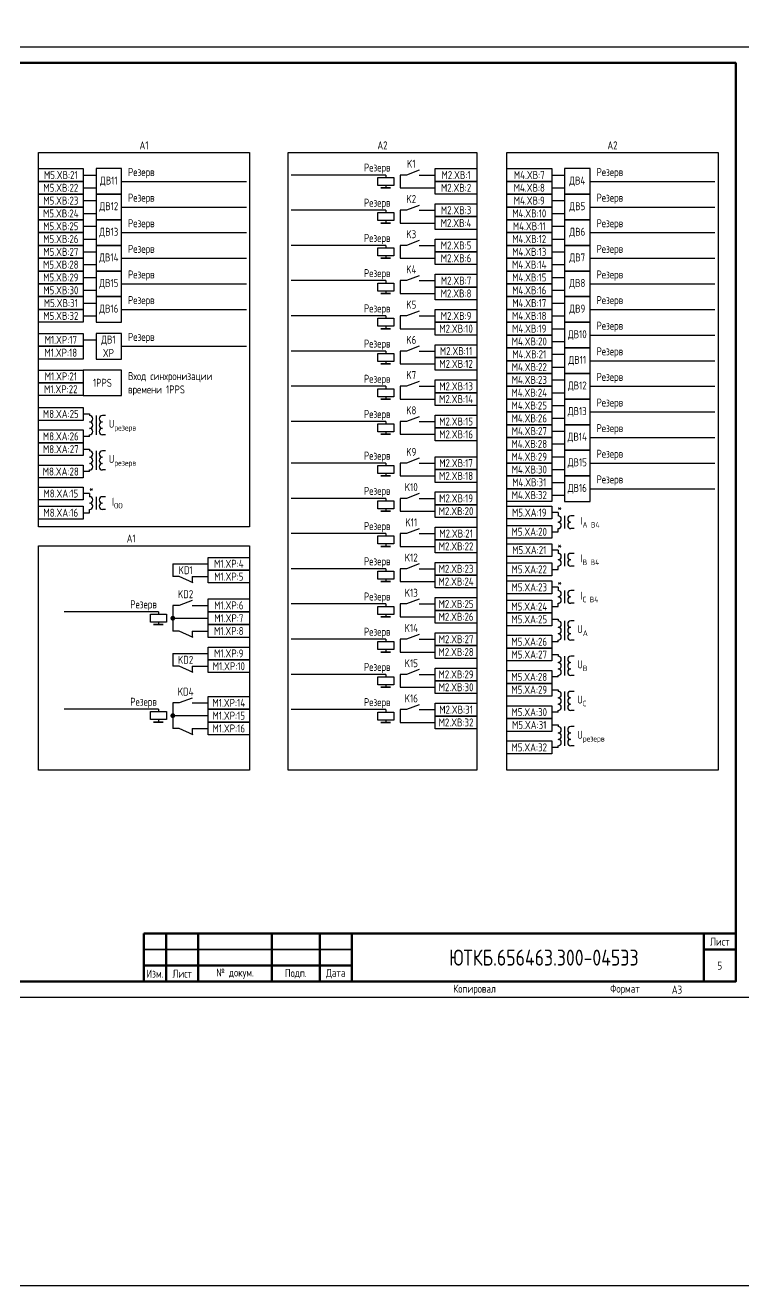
# Model space of a CAD drawing. Header units: millimetres. Extents: x -1117 to 2934, y -90 to 586.
# Drawn here: x 1872.9 to 2097.5, y -90 to 303.8 of the extents above; entities that cross this region are included whole.
import ezdxf

# ---------------------------------------------------------------- set-up
doc = ezdxf.new("R2010")
doc.units = ezdxf.units.MM
doc.styles.add('Gost_type_A', font='GOST_A.TTF')

# ---------------------------------------------------------------- blocks, each defined once
blk = doc.blocks.new('Формат_А3')
blk.add_lwpolyline([(-420, 297), (0, 297), (0, 0), (-420, 0)], close=True)
at = {"lineweight": 50}
blk.add_lwpolyline([(-400, 292), (-5, 292), (-5, 5), (-400, 5)], close=True, dxfattribs=at)
blk = doc.blocks.new('Штамп малый нижний')
at = {"lineweight": 50}
for points in [[(-185, 15), (-178, 15), (-178, 5), (-185, 5)], [(-178, 15), (-168, 15), (-168, 5), (-178, 5)], [(-168, 15), (-145, 15), (-145, 5), (-168, 5)], [(-145, 15), (-130, 15), (-130, 5), (-145, 5)], [(-130, 15), (-120, 15), (-120, 5), (-130, 5)], [(-120, 15), (-10, 15), (-10, 0), (-120, 0)], [(-10, 15), (0, 15), (0, 10), (-10, 10)], [(-10, 10), (0, 10), (0, 0), (-10, 0)], [(-185, 5), (-178, 5), (-178, 0), (-185, 0)], [(-178, 5), (-168, 5), (-168, 0), (-178, 0)], [(-168, 5), (-145, 5), (-145, 0), (-168, 0)], [(-145, 5), (-130, 5), (-130, 0), (-145, 0)], [(-130, 5), (-120, 5), (-120, 0), (-130, 0)]]:
    blk.add_lwpolyline(points, close=True, dxfattribs=at)
for points in [[(-185, 15), (-178, 15), (-178, 10), (-185, 10)], [(-178, 15), (-168, 15), (-168, 10), (-178, 10)], [(-168, 15), (-145, 15), (-145, 10), (-168, 10)], [(-145, 15), (-130, 15), (-130, 10), (-145, 10)], [(-130, 15), (-120, 15), (-120, 10), (-130, 10)], [(-185, 10), (-178, 10), (-178, 5), (-185, 5)], [(-178, 10), (-168, 10), (-168, 5), (-178, 5)], [(-168, 10), (-145, 10), (-145, 5), (-168, 5)], [(-145, 10), (-130, 10), (-130, 5), (-145, 5)], [(-130, 10), (-120, 10), (-120, 5), (-130, 5)]]:
    blk.add_lwpolyline(points, close=True)
at = {"char_height": 2.5, "style": 'Gost_type_A'}
for s, insert, width, attachment_point in [('Лист', (-5, 12.5), 10, 5), ('№ докум.', (-156.5, 2.5), 23, 5), ('Подп.', (-137.5, 2.5), 15, 5), ('Дата', (-125, 2.5), 10, 5), ('Изм.', (-181.5, 2.5), 7, 5), ('Лист', (-173, 2.5), 10, 5), ('Копировал', (-75, -2.53), 13.1202, 6), ('Формат', (-30, -2.53), 13.1202, 6)]:
    blk.add_mtext(s, dxfattribs=dict(at, insert=insert, width=width, attachment_point=attachment_point))
blk = doc.blocks.new('POINT')
at = {"const_width": 0.75}
blk.add_lwpolyline([(-0.375, 0, 1), (0.375, 0, 1)], format="xyb", close=True, dxfattribs=at)

msp = doc.modelspace()

# ---------------------------------------------------------------- linework, layer by layer
for p, q in [((1891.06, 256.97), (1895.06, 256.97)), ((1985.58, 256.97), (1956.08, 256.97)), ((1985.58, 256.97), (1985.58, 256.22)), ((2037.46, 256.97), (2041.46, 256.97)), ((1891.06, 252.97), (1895.06, 252.97)), ((1903.06, 254.97), (1942.06, 254.97)), ((1985.58, 253.72), (1985.58, 252.97)), ((2037.46, 252.97), (2041.46, 252.97)), ((2049.46, 254.97), (2088.46, 254.97)), ((1891.06, 248.97), (1895.06, 248.97)), ((2037.46, 248.97), (2041.46, 248.97)), ((1891.06, 244.97), (1895.06, 244.97)), ((1903.06, 246.97), (1942.06, 246.97)), ((1985.58, 245.97), (1956.08, 245.97)), ((1985.58, 245.97), (1985.58, 245.22)), ((2037.46, 244.97), (2041.46, 244.97)), ((2049.46, 246.97), (2088.46, 246.97)), ((1891.06, 240.97), (1895.06, 240.97)), ((1985.58, 242.72), (1985.58, 241.97)), ((2037.46, 240.97), (2041.46, 240.97)), ((1891.06, 236.97), (1895.06, 236.97)), ((1903.06, 238.97), (1942.06, 238.97)), ((2037.46, 236.97), (2041.46, 236.97)), ((2049.46, 238.97), (2088.46, 238.97)), ((1891.06, 232.97), (1895.06, 232.97)), ((1985.58, 234.97), (1956.08, 234.97)), ((1985.58, 234.97), (1985.58, 234.22)), ((2037.46, 232.97), (2041.46, 232.97)), ((1891.06, 228.97), (1895.06, 228.97)), ((1903.06, 230.97), (1942.06, 230.97)), ((1985.58, 231.72), (1985.58, 230.97)), ((2037.46, 228.97), (2041.46, 228.97)), ((2049.46, 230.97), (2088.46, 230.97)), ((1891.06, 224.97), (1895.06, 224.97)), ((2037.46, 224.97), (2041.46, 224.97)), ((1891.06, 220.97), (1895.06, 220.97)), ((1903.06, 222.97), (1942.06, 222.97)), ((1985.58, 223.97), (1956.08, 223.97)), ((1985.58, 223.97), (1985.58, 223.22)), ((1985.58, 220.72), (1985.58, 219.97)), ((2037.46, 220.97), (2041.46, 220.97)), ((2049.46, 222.97), (2088.46, 222.97)), ((1891.06, 216.97), (1895.06, 216.97)), ((2037.46, 216.97), (2041.46, 216.97)), ((1891.06, 212.97), (1895.06, 212.97)), ((1903.06, 214.97), (1942.06, 214.97)), ((1985.58, 212.97), (1956.08, 212.97)), ((1985.58, 212.97), (1985.58, 212.22)), ((2037.46, 212.97), (2041.46, 212.97)), ((2049.46, 214.97), (2088.46, 214.97)), ((1985.58, 209.72), (1985.58, 208.97)), ((2037.46, 208.97), (2041.46, 208.97)), ((1891.06, 205.47), (1895.06, 205.47)), ((2037.46, 204.97), (2041.46, 204.97)), ((2049.46, 206.97), (2088.46, 206.97)), ((1903.06, 203.47), (1942.06, 203.47)), ((1985.58, 201.97), (1956.08, 201.97)), ((1985.58, 201.97), (1985.58, 201.22)), ((2037.46, 200.97), (2041.46, 200.97)), ((1985.58, 198.72), (1985.58, 197.97)), ((2037.46, 196.97), (2041.46, 196.97)), ((2049.46, 198.97), (2088.46, 198.97)), ((2037.46, 192.97), (2041.46, 192.97)), ((1985.58, 190.97), (1956.08, 190.97)), ((1985.58, 190.97), (1985.58, 190.22)), ((2049.46, 190.97), (2088.46, 190.97)), ((1985.58, 187.72), (1985.58, 186.97)), ((2037.46, 188.97), (2041.46, 188.97)), ((2037.46, 184.97), (2041.46, 184.97)), ((2049.46, 182.97), (2088.46, 182.97)), ((1985.58, 179.97), (1956.08, 179.97)), ((1985.58, 179.97), (1985.58, 179.22)), ((2037.46, 180.97), (2041.46, 180.97)), ((1985.58, 176.72), (1985.58, 175.97)), ((2037.46, 176.97), (2041.46, 176.97)), ((2049.46, 174.97), (2088.46, 174.97)), ((2037.46, 172.97), (2041.46, 172.97)), ((1985.58, 166.97), (1956.08, 166.97)), ((1985.58, 166.97), (1985.58, 166.22)), ((2037.46, 168.97), (2041.46, 168.97)), ((2049.46, 166.97), (2088.46, 166.97)), ((1985.58, 163.72), (1985.58, 162.97)), ((2037.46, 164.97), (2041.46, 164.97)), ((2037.46, 160.97), (2041.46, 160.97)), ((2049.46, 158.97), (2088.46, 158.97)), ((1893.06, 157.48), (1891.06, 157.48)), ((1985.58, 155.97), (1956.08, 155.97)), ((1985.58, 155.97), (1985.58, 155.22)), ((2037.46, 156.97), (2041.46, 156.97)), ((1891.06, 151.48), (1893.06, 151.48)), ((1985.58, 152.72), (1985.58, 151.97)), ((2039.46, 151.52), (2037.46, 151.52)), ((1985.58, 144.97), (1956.08, 144.97)), ((1985.58, 144.97), (1985.58, 144.22)), ((2037.46, 145.52), (2039.46, 145.52)), ((1985.58, 141.72), (1985.58, 140.97)), ((2039.46, 139.79), (2037.46, 139.79)), ((1919.06, 135.53), (1919.06, 131.53)), ((1985.58, 133.97), (1956.08, 133.97)), ((1985.58, 133.97), (1985.58, 133.22)), ((1925.06, 131.53), (1925.06, 129.53)), ((1985.58, 130.72), (1985.58, 129.97)), ((2037.46, 133.79), (2039.46, 133.79)), ((2039.46, 128.18), (2037.46, 128.18)), ((1985.58, 122.97), (1956.08, 122.97)), ((1985.58, 122.97), (1985.58, 122.22)), ((2037.46, 122.18), (2039.46, 122.18)), ((1914.56, 120.53), (1885.06, 120.53)), ((1914.56, 120.53), (1914.56, 119.78)), ((1985.58, 119.72), (1985.58, 118.97)), ((1914.56, 117.28), (1914.56, 116.53)), ((1925.06, 114.53), (1925.06, 112.53)), ((1985.58, 111.97), (1956.08, 111.97)), ((1985.58, 111.97), (1985.58, 111.22)), ((1919.06, 107.53), (1919.06, 103.53)), ((1985.58, 108.72), (1985.58, 107.97)), ((1925.06, 103.53), (1925.06, 101.53)), ((1985.58, 100.97), (1956.08, 100.97)), ((1985.58, 100.97), (1985.58, 100.22)), ((1985.58, 97.72), (1985.58, 96.97)), ((1914.56, 90.09), (1885.06, 90.09)), ((1914.56, 90.09), (1914.56, 89.34)), ((1914.56, 86.84), (1914.56, 86.09)), ((1985.58, 89.97), (1956.08, 89.97)), ((1985.58, 89.97), (1985.58, 89.22)), ((1985.58, 86.72), (1985.58, 85.97)), ((1925.06, 84.09), (1925.06, 82.08))]:
    msp.add_line(p, q)
at = {"ltscale": 1.08}
for p, q in [((1992.08, 256.97), (1990.08, 256.97)), ((1990.08, 256.97), (1990.08, 252.97)), ((1996.08, 256.97), (2001.08, 256.97)), ((1990.08, 252.97), (2001.08, 252.97)), ((1992.08, 245.97), (1990.08, 245.97)), ((1990.08, 245.97), (1990.08, 241.97)), ((1996.08, 245.97), (2001.08, 245.97)), ((1990.08, 241.97), (2001.08, 241.97)), ((1992.08, 234.97), (1990.08, 234.97)), ((1990.08, 234.97), (1990.08, 230.97)), ((1996.08, 234.97), (2001.08, 234.97)), ((1990.08, 230.97), (2001.08, 230.97)), ((1992.08, 223.97), (1990.08, 223.97)), ((1990.08, 223.97), (1990.08, 219.97)), ((1996.08, 223.97), (2001.08, 223.97)), ((1990.08, 219.97), (2001.08, 219.97)), ((1992.08, 212.97), (1990.08, 212.97)), ((1990.08, 212.97), (1990.08, 208.97)), ((1996.08, 212.97), (2001.08, 212.97)), ((1990.08, 208.97), (2001.08, 208.97)), ((1992.08, 201.97), (1990.08, 201.97)), ((1990.08, 201.97), (1990.08, 197.97)), ((1996.08, 201.97), (2001.08, 201.97)), ((1990.08, 197.97), (2001.08, 197.97)), ((1992.08, 190.97), (1990.08, 190.97)), ((1990.08, 190.97), (1990.08, 186.97)), ((1996.08, 190.97), (2001.08, 190.97)), ((1990.08, 186.97), (2001.08, 186.97)), ((1992.08, 179.97), (1990.08, 179.97)), ((1990.08, 179.97), (1990.08, 175.97)), ((1996.08, 179.97), (2001.08, 179.97)), ((1990.08, 175.97), (2001.08, 175.97)), ((1992.08, 166.97), (1990.08, 166.97)), ((1990.08, 166.97), (1990.08, 162.97)), ((1996.08, 166.97), (2001.08, 166.97)), ((1990.08, 162.97), (2001.08, 162.97)), ((1992.08, 155.97), (1990.08, 155.97)), ((1990.08, 155.97), (1990.08, 151.97)), ((1996.08, 155.97), (2001.08, 155.97)), ((1990.08, 151.97), (2001.08, 151.97)), ((1992.08, 144.97), (1990.08, 144.97)), ((1990.08, 144.97), (1990.08, 140.97)), ((1996.08, 144.97), (2001.08, 144.97)), ((1990.08, 140.97), (2001.08, 140.97)), ((1919.06, 135.53), (1930.06, 135.53)), ((1992.08, 133.97), (1990.08, 133.97)), ((1990.08, 133.97), (1990.08, 129.97)), ((1996.08, 133.97), (2001.08, 133.97)), ((1921.06, 131.53), (1919.06, 131.53)), ((1925.06, 131.53), (1930.06, 131.53)), ((1990.08, 129.97), (2001.08, 129.97)), ((1921.06, 122.53), (1919.06, 122.53)), ((1919.06, 122.53), (1919.06, 114.53)), ((1925.06, 122.53), (1930.06, 122.53)), ((1992.08, 122.97), (1990.08, 122.97)), ((1990.08, 122.97), (1990.08, 118.97)), ((1996.08, 122.97), (2001.08, 122.97)), ((1919.06, 118.53), (1930.06, 118.53)), ((1990.08, 118.97), (2001.08, 118.97)), ((1921.06, 114.53), (1919.06, 114.53)), ((1925.06, 114.53), (1930.06, 114.53)), ((1992.08, 111.97), (1990.08, 111.97)), ((1990.08, 111.97), (1990.08, 107.97)), ((1996.08, 111.97), (2001.08, 111.97)), ((1919.06, 107.53), (1930.06, 107.53)), ((1990.08, 107.97), (2001.08, 107.97)), ((1921.06, 103.53), (1919.06, 103.53)), ((1925.06, 103.53), (1930.06, 103.53)), ((1992.08, 100.97), (1990.08, 100.97)), ((1990.08, 100.97), (1990.08, 96.97)), ((1996.08, 100.97), (2001.08, 100.97)), ((1990.08, 96.97), (2001.08, 96.97)), ((1921.06, 92.09), (1919.06, 92.09)), ((1919.06, 92.09), (1919.06, 84.09)), ((1925.06, 92.09), (1930.06, 92.09)), ((1919.06, 88.09), (1930.06, 88.09)), ((1992.08, 89.97), (1990.08, 89.97)), ((1990.08, 89.97), (1990.08, 85.97)), ((1996.08, 89.97), (2001.08, 89.97)), ((1921.06, 84.09), (1919.06, 84.09)), ((1925.06, 84.09), (1930.06, 84.09)), ((1990.08, 85.97), (2001.08, 85.97))]:
    msp.add_line(p, q, dxfattribs=at)
at = {"ltscale": 4.32}
for p, q in [((1996.08, 258.47), (1992.08, 256.97)), ((1996.08, 247.47), (1992.08, 245.97)), ((1996.08, 236.47), (1992.08, 234.97)), ((1996.08, 225.47), (1992.08, 223.97)), ((1996.08, 214.47), (1992.08, 212.97)), ((1996.08, 203.47), (1992.08, 201.97)), ((1996.08, 192.47), (1992.08, 190.97)), ((1996.08, 181.47), (1992.08, 179.97)), ((1996.08, 168.47), (1992.08, 166.97)), ((1996.08, 157.47), (1992.08, 155.97)), ((1996.08, 146.47), (1992.08, 144.97)), ((1996.08, 135.47), (1992.08, 133.97)), ((1925.45, 129.53), (1921.06, 131.53)), ((1925.06, 124.03), (1921.06, 122.53)), ((1996.08, 124.47), (1992.08, 122.97)), ((1925.45, 112.53), (1921.06, 114.53)), ((1996.08, 113.47), (1992.08, 111.97)), ((1925.45, 101.53), (1921.06, 103.53)), ((1996.08, 102.47), (1992.08, 100.97)), ((1925.06, 93.59), (1921.06, 92.09)), ((1996.08, 91.47), (1992.08, 89.97)), ((1925.45, 82.09), (1921.06, 84.09))]:
    msp.add_line(p, q, dxfattribs=at)
at = {"ltscale": 4}
for p, q in [((1891.06, 182.33), (1893.06, 182.33)), ((1893.06, 182.33), (1893.06, 181.83)), ((1893.06, 182.33), (1893.06, 181.83)), ((1895.06, 181.83), (1895.06, 177.83)), ((1898.06, 181.83), (1897.06, 181.83)), ((1895.06, 179.83), (1895.06, 175.83)), ((1893.06, 175.33), (1891.06, 175.33)), ((1893.06, 175.33), (1893.06, 175.83)), ((1898.06, 175.83), (1897.06, 175.83)), ((1891.06, 171.33), (1893.06, 171.33)), ((1893.06, 171.33), (1893.06, 170.83)), ((1893.06, 171.33), (1893.06, 170.83)), ((1895.06, 170.83), (1895.06, 166.83)), ((1898.06, 170.83), (1897.06, 170.83)), ((1895.06, 168.83), (1895.06, 164.83)), ((1893.06, 164.33), (1891.06, 164.33)), ((1893.06, 164.33), (1893.06, 164.83)), ((1898.06, 164.83), (1897.06, 164.83)), ((1893.06, 157.48), (1893.06, 156.48)), ((1893.06, 156.98), (1893.06, 156.48)), ((1895.06, 156.48), (1895.06, 152.48)), ((1895.06, 156.48), (1895.06, 152.48)), ((1898.06, 156.48), (1897.06, 156.48)), ((1898.06, 156.48), (1897.06, 156.48)), ((1893.06, 151.48), (1893.06, 152.48)), ((1898.06, 152.48), (1897.06, 152.48)), ((1898.06, 152.48), (1897.06, 152.48)), ((2039.46, 151.52), (2039.46, 150.52)), ((2039.46, 151.02), (2039.46, 150.52)), ((2041.46, 150.52), (2041.46, 146.52)), ((2041.46, 150.52), (2041.46, 146.52)), ((2044.46, 150.52), (2043.46, 150.52)), ((2044.46, 150.52), (2043.46, 150.52)), ((2039.46, 145.52), (2039.46, 146.52)), ((2044.46, 146.52), (2043.46, 146.52)), ((2044.46, 146.52), (2043.46, 146.52)), ((2039.46, 139.79), (2039.46, 138.79)), ((2039.46, 139.29), (2039.46, 138.79)), ((2041.46, 138.79), (2041.46, 134.79)), ((2041.46, 138.79), (2041.46, 134.79)), ((2044.46, 138.79), (2043.46, 138.79)), ((2044.46, 138.79), (2043.46, 138.79)), ((2039.46, 133.79), (2039.46, 134.79)), ((2044.46, 134.79), (2043.46, 134.79)), ((2044.46, 134.79), (2043.46, 134.79)), ((2039.46, 128.18), (2039.46, 127.18)), ((2039.46, 127.68), (2039.46, 127.18)), ((2041.46, 127.18), (2041.46, 123.18)), ((2041.46, 127.18), (2041.46, 123.18)), ((2044.46, 127.18), (2043.46, 127.18)), ((2044.46, 127.18), (2043.46, 127.18)), ((2039.46, 122.18), (2039.46, 123.18)), ((2044.46, 123.18), (2043.46, 123.18)), ((2044.46, 123.18), (2043.46, 123.18)), ((2037.46, 118.18), (2039.46, 118.18)), ((2039.46, 118.18), (2039.46, 117.68)), ((2039.46, 118.18), (2039.46, 117.68)), ((2041.46, 117.68), (2041.46, 113.68)), ((2041.46, 115.68), (2041.46, 111.68)), ((2044.46, 117.68), (2043.46, 117.68)), ((2039.46, 111.18), (2037.46, 111.18)), ((2039.46, 111.18), (2039.46, 111.68)), ((2044.46, 111.68), (2043.46, 111.68)), ((2037.46, 107.18), (2039.46, 107.18)), ((2039.46, 107.18), (2039.46, 106.68)), ((2039.46, 107.18), (2039.46, 106.68)), ((2041.46, 106.68), (2041.46, 102.68)), ((2044.46, 106.68), (2043.46, 106.68)), ((2041.46, 104.68), (2041.46, 100.68)), ((2039.46, 100.18), (2037.46, 100.18)), ((2039.46, 100.18), (2039.46, 100.68)), ((2044.46, 100.68), (2043.46, 100.68)), ((2037.46, 96.18), (2039.46, 96.18)), ((2039.46, 96.18), (2039.46, 95.68)), ((2039.46, 96.18), (2039.46, 95.68)), ((2041.46, 95.68), (2041.46, 91.68)), ((2044.46, 95.68), (2043.46, 95.68)), ((2041.46, 93.68), (2041.46, 89.68)), ((2039.46, 89.18), (2037.46, 89.18)), ((2039.46, 89.18), (2039.46, 89.68)), ((2044.46, 89.68), (2043.46, 89.68)), ((2037.46, 85.18), (2039.46, 85.18)), ((2039.46, 85.18), (2039.46, 84.68)), ((2039.46, 85.18), (2039.46, 84.68)), ((2041.46, 84.68), (2041.46, 80.68)), ((2044.46, 84.68), (2043.46, 84.68)), ((2041.46, 82.68), (2041.46, 78.68)), ((2039.46, 78.18), (2037.46, 78.18)), ((2039.46, 78.18), (2039.46, 78.68)), ((2044.46, 78.68), (2043.46, 78.68))]:
    msp.add_line(p, q, dxfattribs=at)
for points in [[(-1117.42, 586), (2934.29, 586), (2934.29, -90), (-1117.42, -90)], [(1877.06, 263.97), (1943.06, 263.97), (1943.06, 147.07), (1877.06, 147.07)], [(1955.08, 263.97), (2014.08, 263.97), (2014.08, 71.02), (1955.08, 71.02)], [(2023.46, 263.97), (2089.46, 263.97), (2089.46, 71.02), (2023.46, 71.02)], [(1877.06, 258.97), (1891.06, 258.97), (1891.06, 254.97), (1877.06, 254.97)], [(1988.08, 256.22), (1988.08, 253.72), (1983.08, 253.72), (1983.08, 256.22)], [(2001.08, 258.97), (2014.08, 258.97), (2014.08, 254.97), (2001.08, 254.97)], [(2023.46, 258.97), (2037.46, 258.97), (2037.46, 254.97), (2023.46, 254.97)], [(1877.06, 254.97), (1891.06, 254.97), (1891.06, 250.97), (1877.06, 250.97)], [(1987.08, 252.97), (1984.08, 252.97)], [(2001.08, 254.97), (2014.08, 254.97), (2014.08, 250.97), (2001.08, 250.97)], [(2023.46, 254.97), (2037.46, 254.97), (2037.46, 250.97), (2023.46, 250.97)], [(1877.06, 250.97), (1891.06, 250.97), (1891.06, 246.97), (1877.06, 246.97)], [(2023.46, 250.97), (2037.46, 250.97), (2037.46, 246.97), (2023.46, 246.97)], [(1877.06, 246.97), (1891.06, 246.97), (1891.06, 242.97), (1877.06, 242.97)], [(1988.08, 245.22), (1988.08, 242.72), (1983.08, 242.72), (1983.08, 245.22)], [(2001.08, 247.97), (2014.08, 247.97), (2014.08, 243.97), (2001.08, 243.97)], [(2023.46, 246.97), (2037.46, 246.97), (2037.46, 242.97), (2023.46, 242.97)], [(1877.06, 242.97), (1891.06, 242.97), (1891.06, 238.97), (1877.06, 238.97)], [(1987.08, 241.97), (1984.08, 241.97)], [(2001.08, 243.97), (2014.08, 243.97), (2014.08, 239.97), (2001.08, 239.97)], [(2023.46, 242.97), (2037.46, 242.97), (2037.46, 238.97), (2023.46, 238.97)], [(1877.06, 238.97), (1891.06, 238.97), (1891.06, 234.97), (1877.06, 234.97)], [(2001.08, 236.97), (2014.08, 236.97), (2014.08, 232.97), (2001.08, 232.97)], [(2023.46, 238.97), (2037.46, 238.97), (2037.46, 234.97), (2023.46, 234.97)], [(1877.06, 234.97), (1891.06, 234.97), (1891.06, 230.97), (1877.06, 230.97)], [(1988.08, 234.22), (1988.08, 231.72), (1983.08, 231.72), (1983.08, 234.22)], [(2001.08, 232.97), (2014.08, 232.97), (2014.08, 228.97), (2001.08, 228.97)], [(2023.46, 234.97), (2037.46, 234.97), (2037.46, 230.97), (2023.46, 230.97)], [(1877.06, 230.97), (1891.06, 230.97), (1891.06, 226.97), (1877.06, 226.97)], [(1987.08, 230.97), (1984.08, 230.97)], [(2023.46, 230.97), (2037.46, 230.97), (2037.46, 226.97), (2023.46, 226.97)], [(1877.06, 226.97), (1891.06, 226.97), (1891.06, 222.97), (1877.06, 222.97)], [(2001.08, 225.97), (2014.08, 225.97), (2014.08, 221.97), (2001.08, 221.97)], [(2023.46, 226.97), (2037.46, 226.97), (2037.46, 222.97), (2023.46, 222.97)], [(1877.06, 222.97), (1891.06, 222.97), (1891.06, 218.97), (1877.06, 218.97)], [(1988.08, 223.22), (1988.08, 220.72), (1983.08, 220.72), (1983.08, 223.22)], [(2001.08, 221.97), (2014.08, 221.97), (2014.08, 217.97), (2001.08, 217.97)], [(2023.46, 222.97), (2037.46, 222.97), (2037.46, 218.97), (2023.46, 218.97)], [(1877.06, 218.97), (1891.06, 218.97), (1891.06, 214.97), (1877.06, 214.97)], [(1987.08, 219.97), (1984.08, 219.97)], [(2023.46, 218.97), (2037.46, 218.97), (2037.46, 214.97), (2023.46, 214.97)], [(1877.06, 214.97), (1891.06, 214.97), (1891.06, 210.97), (1877.06, 210.97)], [(2001.08, 214.97), (2014.08, 214.97), (2014.08, 210.97), (2001.08, 210.97)], [(2023.46, 214.97), (2037.46, 214.97), (2037.46, 210.97), (2023.46, 210.97)], [(1988.08, 212.22), (1988.08, 209.72), (1983.08, 209.72), (1983.08, 212.22)], [(1987.08, 208.97), (1984.08, 208.97)], [(2001.08, 210.97), (2014.08, 210.97), (2014.08, 206.97), (2001.08, 206.97)], [(2023.46, 210.97), (2037.46, 210.97), (2037.46, 206.97), (2023.46, 206.97)], [(1877.06, 207.47), (1891.06, 207.47), (1891.06, 203.47), (1877.06, 203.47)], [(2023.46, 206.97), (2037.46, 206.97), (2037.46, 202.97), (2023.46, 202.97)], [(1877.06, 203.47), (1891.06, 203.47), (1891.06, 199.47), (1877.06, 199.47)], [(1988.08, 201.22), (1988.08, 198.72), (1983.08, 198.72), (1983.08, 201.22)], [(2001.08, 203.97), (2014.08, 203.97), (2014.08, 199.97), (2001.08, 199.97)], [(2023.46, 202.97), (2037.46, 202.97), (2037.46, 198.97), (2023.46, 198.97)], [(1987.08, 197.97), (1984.08, 197.97)], [(2001.08, 199.97), (2014.08, 199.97), (2014.08, 195.97), (2001.08, 195.97)], [(2023.46, 198.97), (2037.46, 198.97), (2037.46, 194.97), (2023.46, 194.97)], [(1877.06, 196.06), (1891.06, 196.06), (1891.06, 192.06), (1877.06, 192.06)], [(2001.08, 192.97), (2014.08, 192.97), (2014.08, 188.97), (2001.08, 188.97)], [(2023.46, 194.97), (2037.46, 194.97), (2037.46, 190.97), (2023.46, 190.97)], [(1877.06, 192.06), (1891.06, 192.06), (1891.06, 188.06), (1877.06, 188.06)], [(1988.08, 190.22), (1988.08, 187.72), (1983.08, 187.72), (1983.08, 190.22)], [(2023.46, 190.97), (2037.46, 190.97), (2037.46, 186.97), (2023.46, 186.97)], [(1987.08, 186.97), (1984.08, 186.97)], [(2001.08, 188.97), (2014.08, 188.97), (2014.08, 184.97), (2001.08, 184.97)], [(2023.46, 186.97), (2037.46, 186.97), (2037.46, 182.97), (2023.46, 182.97)], [(1877.06, 184.33), (1891.06, 184.33), (1891.06, 180.33), (1877.06, 180.33)], [(2001.08, 181.97), (2014.08, 181.97), (2014.08, 177.97), (2001.08, 177.97)], [(2023.46, 182.97), (2037.46, 182.97), (2037.46, 178.97), (2023.46, 178.97)], [(1877.06, 177.33), (1891.06, 177.33), (1891.06, 173.33), (1877.06, 173.33)], [(1988.08, 179.22), (1988.08, 176.72), (1983.08, 176.72), (1983.08, 179.22)], [(2001.08, 177.97), (2014.08, 177.97), (2014.08, 173.97), (2001.08, 173.97)], [(2023.46, 178.97), (2037.46, 178.97), (2037.46, 174.97), (2023.46, 174.97)], [(1877.06, 173.33), (1891.06, 173.33), (1891.06, 169.33), (1877.06, 169.33)], [(1987.08, 175.97), (1984.08, 175.97)], [(2023.46, 174.97), (2037.46, 174.97), (2037.46, 170.97), (2023.46, 170.97)], [(2023.46, 170.97), (2037.46, 170.97), (2037.46, 166.97), (2023.46, 166.97)], [(1877.06, 166.33), (1891.06, 166.33), (1891.06, 162.33), (1877.06, 162.33)], [(1988.08, 166.22), (1988.08, 163.72), (1983.08, 163.72), (1983.08, 166.22)], [(2001.08, 168.97), (2014.08, 168.97), (2014.08, 164.97), (2001.08, 164.97)], [(2023.46, 166.97), (2037.46, 166.97), (2037.46, 162.97), (2023.46, 162.97)], [(1987.08, 162.97), (1984.08, 162.97)], [(2001.08, 164.97), (2014.08, 164.97), (2014.08, 160.97), (2001.08, 160.97)], [(2023.46, 162.97), (2037.46, 162.97), (2037.46, 158.97), (2023.46, 158.97)], [(1877.06, 159.48), (1891.06, 159.48), (1891.06, 155.48), (1877.06, 155.48)], [(2001.08, 157.97), (2014.08, 157.97), (2014.08, 153.97), (2001.08, 153.97)], [(2023.46, 158.97), (2037.46, 158.97), (2037.46, 154.97), (2023.46, 154.97)], [(1988.08, 155.22), (1988.08, 152.72), (1983.08, 152.72), (1983.08, 155.22)], [(2001.08, 153.97), (2014.08, 153.97), (2014.08, 149.97), (2001.08, 149.97)], [(1877.06, 153.48), (1891.06, 153.48), (1891.06, 149.48), (1877.06, 149.48)], [(1987.08, 151.97), (1984.08, 151.97)], [(2023.46, 153.52), (2037.46, 153.52), (2037.46, 149.52), (2023.46, 149.52)], [(2001.08, 146.97), (2014.08, 146.97), (2014.08, 142.97), (2001.08, 142.97)], [(2023.46, 147.52), (2037.46, 147.52), (2037.46, 143.52), (2023.46, 143.52)], [(1988.08, 144.22), (1988.08, 141.72), (1983.08, 141.72), (1983.08, 144.22)], [(2001.08, 142.97), (2014.08, 142.97), (2014.08, 138.97), (2001.08, 138.97)], [(2023.46, 141.79), (2037.46, 141.79), (2037.46, 137.79), (2023.46, 137.79)], [(1877.06, 141.17), (1943.06, 141.17), (1943.06, 71.02), (1877.06, 71.02)], [(1987.08, 140.97), (1984.08, 140.97)], [(1930.06, 137.53), (1943.06, 137.53), (1943.06, 133.53), (1930.06, 133.53)], [(2001.08, 135.97), (2014.08, 135.97), (2014.08, 131.97), (2001.08, 131.97)], [(2023.46, 135.79), (2037.46, 135.79), (2037.46, 131.79), (2023.46, 131.79)], [(1930.06, 133.53), (1943.06, 133.53), (1943.06, 129.53), (1930.06, 129.53)], [(1988.08, 133.22), (1988.08, 130.72), (1983.08, 130.72), (1983.08, 133.22)], [(1987.08, 129.97), (1984.08, 129.97)], [(2001.08, 131.97), (2014.08, 131.97), (2014.08, 127.97), (2001.08, 127.97)], [(2023.46, 130.18), (2037.46, 130.18), (2037.46, 126.18), (2023.46, 126.18)], [(1930.06, 124.53), (1943.06, 124.53), (1943.06, 120.53), (1930.06, 120.53)], [(1988.08, 122.22), (1988.08, 119.72), (1983.08, 119.72), (1983.08, 122.22)], [(2001.08, 124.97), (2014.08, 124.97), (2014.08, 120.97), (2001.08, 120.97)], [(2023.46, 124.18), (2037.46, 124.18), (2037.46, 120.18), (2023.46, 120.18)], [(1917.06, 119.78), (1917.06, 117.28), (1912.06, 117.28), (1912.06, 119.78)], [(1930.06, 120.53), (1943.06, 120.53), (1943.06, 116.53), (1930.06, 116.53)], [(1987.08, 118.97), (1984.08, 118.97)], [(2001.08, 120.97), (2014.08, 120.97), (2014.08, 116.97), (2001.08, 116.97)], [(2023.46, 120.18), (2037.46, 120.18), (2037.46, 116.18), (2023.46, 116.18)], [(1916.06, 116.53), (1913.06, 116.53)], [(1930.06, 116.53), (1943.06, 116.53), (1943.06, 112.53), (1930.06, 112.53)], [(1988.08, 111.22), (1988.08, 108.72), (1983.08, 108.72), (1983.08, 111.22)], [(2001.08, 113.97), (2014.08, 113.97), (2014.08, 109.97), (2001.08, 109.97)], [(2023.46, 113.18), (2037.46, 113.18), (2037.46, 109.18), (2023.46, 109.18)], [(1930.06, 109.53), (1943.06, 109.53), (1943.06, 105.53), (1930.06, 105.53)], [(1987.08, 107.97), (1984.08, 107.97)], [(2001.08, 109.97), (2014.08, 109.97), (2014.08, 105.97), (2001.08, 105.97)], [(2023.46, 109.18), (2037.46, 109.18), (2037.46, 105.18), (2023.46, 105.18)], [(1930.06, 105.53), (1943.06, 105.53), (1943.06, 101.53), (1930.06, 101.53)], [(2001.08, 102.97), (2014.08, 102.97), (2014.08, 98.97), (2001.08, 98.97)], [(1988.08, 100.22), (1988.08, 97.72), (1983.08, 97.72), (1983.08, 100.22)], [(2001.08, 98.97), (2014.08, 98.97), (2014.08, 94.97), (2001.08, 94.97)], [(2023.46, 102.18), (2037.46, 102.18), (2037.46, 98.18), (2023.46, 98.18)], [(1987.08, 96.97), (1984.08, 96.97)], [(2023.46, 98.18), (2037.46, 98.18), (2037.46, 94.18), (2023.46, 94.18)], [(1930.06, 94.09), (1943.06, 94.09), (1943.06, 90.09), (1930.06, 90.09)], [(2001.08, 91.97), (2014.08, 91.97), (2014.08, 87.97), (2001.08, 87.97)], [(2023.46, 91.18), (2037.46, 91.18), (2037.46, 87.18), (2023.46, 87.18)], [(1917.06, 89.34), (1917.06, 86.84), (1912.06, 86.84), (1912.06, 89.34)], [(1930.06, 90.09), (1943.06, 90.09), (1943.06, 86.09), (1930.06, 86.09)], [(1988.08, 89.22), (1988.08, 86.72), (1983.08, 86.72), (1983.08, 89.22)], [(2001.08, 87.97), (2014.08, 87.97), (2014.08, 83.97), (2001.08, 83.97)], [(2023.46, 87.18), (2037.46, 87.18), (2037.46, 83.18), (2023.46, 83.18)], [(1916.06, 86.09), (1913.06, 86.09)], [(1930.06, 86.09), (1943.06, 86.09), (1943.06, 82.09), (1930.06, 82.09)], [(1987.08, 85.97), (1984.08, 85.97)], [(2023.46, 80.18), (2037.46, 80.18), (2037.46, 76.18), (2023.46, 76.18)]]:
    msp.add_lwpolyline(points, close=True)
for points in [[(1895.06, 250.97), (1903.06, 250.97), (1903.06, 258.97), (1895.06, 258.97)], [(2041.46, 250.97), (2049.46, 250.97), (2049.46, 258.97), (2041.46, 258.97)], [(1895.06, 242.97), (1903.06, 242.97), (1903.06, 250.97), (1895.06, 250.97)], [(2041.46, 242.97), (2049.46, 242.97), (2049.46, 250.97), (2041.46, 250.97)], [(1895.06, 234.97), (1903.06, 234.97), (1903.06, 242.97), (1895.06, 242.97)], [(2041.46, 234.97), (2049.46, 234.97), (2049.46, 242.97), (2041.46, 242.97)], [(1895.06, 226.97), (1903.06, 226.97), (1903.06, 234.97), (1895.06, 234.97)], [(2041.46, 226.97), (2049.46, 226.97), (2049.46, 234.97), (2041.46, 234.97)], [(1895.06, 218.97), (1903.06, 218.97), (1903.06, 226.97), (1895.06, 226.97)], [(2041.46, 218.97), (2049.46, 218.97), (2049.46, 226.97), (2041.46, 226.97)], [(1895.06, 210.97), (1903.06, 210.97), (1903.06, 218.97), (1895.06, 218.97)], [(2041.46, 210.97), (2049.46, 210.97), (2049.46, 218.97), (2041.46, 218.97)], [(2041.46, 202.97), (2049.46, 202.97), (2049.46, 210.97), (2041.46, 210.97)], [(1895.06, 199.47), (1903.06, 199.47), (1903.06, 207.47), (1895.06, 207.47)], [(2041.46, 194.97), (2049.46, 194.97), (2049.46, 202.97), (2041.46, 202.97)], [(1891.06, 188.06), (1903.06, 188.06), (1903.06, 196.06), (1891.06, 196.06)], [(2041.46, 186.97), (2049.46, 186.97), (2049.46, 194.97), (2041.46, 194.97)], [(2041.46, 178.97), (2049.46, 178.97), (2049.46, 186.97), (2041.46, 186.97)], [(2041.46, 170.97), (2049.46, 170.97), (2049.46, 178.97), (2041.46, 178.97)], [(2041.46, 162.97), (2049.46, 162.97), (2049.46, 170.97), (2041.46, 170.97)], [(2041.46, 154.97), (2049.46, 154.97), (2049.46, 162.97), (2041.46, 162.97)]]:
    msp.add_lwpolyline(points, close=True, dxfattribs=at)
for centre, start, end in [((1893.06, 180.83), 270, 90), ((1897.06, 180.83), 90, 270), ((1897.06, 180.83), 90, 270), ((1893.06, 178.83), 270, 90), ((1893.06, 176.83), 270, 90), ((1897.06, 178.83), 90, 270), ((1897.06, 178.83), 90, 270), ((1897.06, 176.83), 90, 270), ((1893.06, 169.83), 270, 90), ((1897.06, 169.83), 90, 270), ((1897.06, 169.83), 90, 270), ((1893.06, 167.83), 270, 90), ((1893.06, 165.83), 270, 90), ((1897.06, 167.83), 90, 270), ((1897.06, 167.83), 90, 270), ((1897.06, 165.83), 90, 270), ((1893.06, 155.48), 270, 90), ((1893.06, 155.48), 270, 90), ((1893.06, 153.48), 270, 90), ((1893.06, 153.48), 270, 90), ((1897.06, 155.48), 90, 270), ((1897.06, 155.48), 90, 270), ((1897.06, 153.48), 90, 270), ((1897.06, 153.48), 90, 270), ((2039.46, 149.52), 270, 90), ((2039.46, 149.52), 270, 90), ((2043.46, 149.52), 90, 270), ((2043.46, 149.52), 90, 270), ((2039.46, 147.52), 270, 90), ((2039.46, 147.52), 270, 90), ((2043.46, 147.52), 90, 270), ((2043.46, 147.52), 90, 270), ((2039.46, 137.79), 270, 90), ((2039.46, 137.79), 270, 90), ((2043.46, 137.79), 90, 270), ((2043.46, 137.79), 90, 270), ((2039.46, 135.79), 270, 90), ((2039.46, 135.79), 270, 90), ((2043.46, 135.79), 90, 270), ((2043.46, 135.79), 90, 270), ((2039.46, 126.18), 270, 90), ((2039.46, 126.18), 270, 90), ((2043.46, 126.18), 90, 270), ((2043.46, 126.18), 90, 270), ((2039.46, 124.18), 270, 90), ((2039.46, 124.18), 270, 90), ((2043.46, 124.18), 90, 270), ((2043.46, 124.18), 90, 270), ((2039.46, 116.68), 270, 90), ((2039.46, 114.68), 270, 90), ((2043.46, 116.68), 90, 270), ((2043.46, 116.68), 90, 270), ((2043.46, 114.68), 90, 270), ((2043.46, 114.68), 90, 270), ((2039.46, 112.68), 270, 90), ((2043.46, 112.68), 90, 270), ((2039.46, 105.68), 270, 90), ((2043.46, 105.68), 90, 270), ((2043.46, 105.68), 90, 270), ((2039.46, 103.68), 270, 90), ((2039.46, 101.68), 270, 90), ((2043.46, 103.68), 90, 270), ((2043.46, 103.68), 90, 270), ((2043.46, 101.68), 90, 270), ((2039.46, 94.68), 270, 90), ((2043.46, 94.68), 90, 270), ((2043.46, 94.68), 90, 270), ((2039.46, 92.68), 270, 90), ((2039.46, 90.68), 270, 90), ((2043.46, 92.68), 90, 270), ((2043.46, 92.68), 90, 270), ((2043.46, 90.68), 90, 270), ((2039.46, 83.68), 270, 90), ((2043.46, 83.68), 90, 270), ((2043.46, 83.68), 90, 270), ((2039.46, 81.68), 270, 90), ((2039.46, 79.68), 270, 90), ((2043.46, 81.68), 90, 270), ((2043.46, 81.68), 90, 270), ((2043.46, 79.68), 90, 270)]:
    msp.add_arc(centre, 1, start, end, dxfattribs=at)

# ---------------------------------------------------------------- block references
at = {"color": 1}
for name, p in [('Формат_А3', (2100, 0)), ('Штамп малый нижний', (2095, 5))]:
    msp.add_blockref(name, p, dxfattribs=at)
for p in [(1919.06, 118.53), (1919.06, 88.09)]:
    msp.add_blockref('POINT', p)

# ---------------------------------------------------------------- texts
at = {"char_height": 2.5, "style": 'Gost_type_A'}
for s, insert, width, attachment_point, line_spacing_factor in [('A1', (1910.06, 264.97), 66, 8, 0.9), ('A2', (1984.58, 264.97), 59, 8, 0.9), ('A2', (2056.46, 264.97), 66, 8, 0.9), ('A1', (1906.06, 142.17), 74.0002, 8, 0.9), ('Резерв', (1914.06, 122.53), 37, 6, 0.8), ('Резерв', (1914.06, 92.09), 37, 6, 0.8)]:
    msp.add_mtext(s, dxfattribs=dict(at, insert=insert, width=width, attachment_point=attachment_point, line_spacing_factor=line_spacing_factor))
at = {"style": 'Gost_type_A'}
for s, insert, char_height, width, attachment_point in [('Резерв', (1987.08, 258.97), 2.5, 31.0015, 6), ('K1', (1993.58, 260.47), 2.5, 5, 5), ('M5.XВ:21', (1884.06, 256.97), 2.5, 14, 5), ('ДВ11', (1899.06, 254.97), 2.5, 7.9998, 5), ('Резерв', (1905.06, 255.97), 2.5, 27.8465, 7), ('M2.XВ:1', (2007.58, 256.97), 2.5, 13, 5), ('M4.XВ:7', (2030.46, 256.97), 2.5, 14, 5), ('ДВ4', (2045.46, 254.97), 2.5, 7.9998, 5), ('Резерв', (2051.46, 255.97), 2.5, 35.3442, 7), ('M5.XВ:22', (1884.06, 252.97), 2.5, 14, 5), ('M2.XВ:2', (2007.58, 252.97), 2.5, 13, 5), ('M4.XВ:8', (2030.46, 252.97), 2.5, 14, 5), ('M5.XВ:23', (1884.06, 248.97), 2.5, 14, 5), ('ДВ12', (1899.06, 246.97), 2.5, 7.9998, 5), ('Резерв', (1905.06, 247.97), 2.5, 27.8465, 7), ('Резерв', (1987.08, 247.97), 2.5, 31.0015, 6), ('K2', (1993.58, 249.47), 2.5, 5, 5), ('M4.XВ:9', (2030.46, 248.97), 2.5, 14, 5), ('ДВ5', (2045.46, 246.97), 2.5, 7.9998, 5), ('Резерв', (2051.46, 247.97), 2.5, 33.6483, 7), ('M5.XВ:24', (1884.06, 244.97), 2.5, 14, 5), ('M2.XВ:3', (2007.58, 245.97), 2.5, 13, 5), ('M4.XВ:10', (2030.46, 244.97), 2.5, 14, 5), ('M5.XВ:25', (1884.06, 240.97), 2.5, 14, 5), ('ДВ13', (1899.06, 238.97), 2.5, 7.9998, 5), ('Резерв', (1905.06, 239.97), 2.5, 27.8465, 7), ('M2.XВ:4', (2007.58, 241.97), 2.5, 13, 5), ('M4.XВ:11', (2030.46, 240.97), 2.5, 14, 5), ('ДВ6', (2045.46, 238.97), 2.5, 7.9998, 5), ('Резерв', (2051.46, 239.97), 2.5, 33.6483, 7), ('M5.XВ:26', (1884.06, 236.97), 2.5, 14, 5), ('Резерв', (1987.08, 236.97), 2.5, 31.0015, 6), ('K3', (1993.58, 238.47), 2.5, 5, 5), ('M4.XВ:12', (2030.46, 236.97), 2.5, 14, 5), ('M5.XВ:27', (1884.06, 232.97), 2.5, 14, 5), ('ДВ14', (1899.06, 230.97), 2.5, 7.9998, 5), ('Резерв', (1905.06, 231.97), 2.5, 27.8465, 7), ('M2.XВ:5', (2007.58, 234.97), 2.5, 13, 5), ('M4.XВ:13', (2030.46, 232.97), 2.5, 14, 5), ('ДВ7', (2045.46, 230.97), 2.5, 7.9998, 5), ('Резерв', (2051.46, 231.97), 2.5, 27.8465, 7), ('M5.XВ:28', (1884.06, 228.97), 2.5, 14, 5), ('K4', (1993.58, 227.47), 2.5, 5, 5), ('M2.XВ:6', (2007.58, 230.97), 2.5, 13, 5), ('M4.XВ:14', (2030.46, 228.97), 2.5, 14, 5), ('M5.XВ:29', (1884.06, 224.97), 2.5, 14, 5), ('ДВ15', (1899.06, 222.97), 2.5, 7.9998, 5), ('Резерв', (1905.06, 223.97), 2.5, 27.8465, 7), ('Резерв', (1987.08, 225.97), 2.5, 31.0015, 6), ('M2.XВ:7', (2007.58, 223.97), 2.5, 13, 5), ('M4.XВ:15', (2030.46, 224.97), 2.5, 14, 5), ('ДВ8', (2045.46, 222.97), 2.5, 7.9998, 5), ('Резерв', (2051.46, 223.97), 2.5, 29.1657, 7), ('M5.XВ:30', (1884.06, 220.97), 2.5, 14, 5), ('M2.XВ:8', (2007.58, 219.97), 2.5, 13, 5), ('M4.XВ:16', (2030.46, 220.97), 2.5, 14, 5), ('M5.XВ:31', (1884.06, 216.97), 2.5, 14, 5), ('Резерв', (1905.06, 215.97), 2.5, 27.8465, 7), ('K5', (1993.58, 216.47), 2.5, 5, 5), ('M4.XВ:17', (2030.46, 216.97), 2.5, 14, 5), ('Резерв', (2051.46, 215.97), 2.5, 27.8465, 7), ('M5.XВ:32', (1884.06, 212.97), 2.5, 14, 5), ('ДВ16', (1899.06, 214.97), 2.5, 7.9998, 5), ('Резерв', (1987.08, 214.97), 2.5, 31.0015, 6), ('M2.XВ:9', (2007.58, 212.97), 2.5, 13, 5), ('M4.XВ:18', (2030.46, 212.97), 2.5, 14, 5), ('ДВ9', (2045.46, 214.97), 2.5, 7.9998, 5), ('M2.XВ:10', (2007.58, 208.97), 2.5, 13, 5), ('M4.XВ:19', (2030.46, 208.97), 2.5, 14, 5), ('Резерв', (2051.46, 207.97), 2.5, 27.8465, 7), ('M1.XP:17', (1884.06, 205.47), 2.5, 14, 5), ('ДВ1 XP', (1898.94, 203.47), 2.5, 7.7588, 5), ('Резерв', (1905.06, 204.47), 2.5, 37, 7), ('Резерв', (1987.08, 203.97), 2.5, 31.0015, 6), ('K6', (1993.58, 205.47), 2.5, 5, 5), ('M4.XВ:20', (2030.46, 204.97), 2.5, 14, 5), ('ДВ10', (2045.46, 206.97), 2.5, 7.9998, 5), ('M1.XP:18', (1884.06, 201.47), 2.5, 14, 5), ('M2.XВ:11', (2007.58, 201.97), 2.5, 13, 5), ('M4.XВ:21', (2030.46, 200.97), 2.5, 14, 5), ('Резерв', (2051.46, 199.97), 2.5, 27.8465, 7), ('M2.XВ:12', (2007.58, 197.97), 2.5, 13, 5), ('M4.XВ:22', (2030.46, 196.97), 2.5, 14, 5), ('ДВ11', (2045.46, 198.97), 2.5, 7.9998, 5), ('M1.XP:21', (1884.06, 194.06), 2.5, 14, 5), ('1PPS', (1897.06, 192.06), 2.5, 12, 5), ('Вход синхронизации\\Pвремени 1PPS', (1905.06, 188.06), 2.5, 35.9749, 7), ('Резерв', (1987.08, 192.97), 2.5, 31.0015, 6), ('K7', (1993.58, 194.47), 2.5, 5, 5), ('M4.XВ:23', (2030.46, 192.97), 2.5, 14, 5), ('Резерв', (2051.46, 191.97), 2.5, 27.8465, 7), ('M1.XP:22', (1884.06, 190.06), 2.5, 14, 5), ('M2.XВ:13', (2007.58, 190.97), 2.5, 13, 5), ('M4.XВ:24', (2030.46, 188.97), 2.5, 14, 5), ('ДВ12', (2045.46, 190.97), 2.5, 7.9998, 5), ('M2.XВ:14', (2007.58, 186.97), 2.5, 13, 5), ('M4.XВ:25', (2030.46, 184.97), 2.5, 14, 5), ('Резерв', (2051.46, 183.97), 2.5, 27.8465, 7), ('M8.XA:25', (1884.06, 182.33), 2.5, 14, 5), ('Резерв', (1987.08, 181.97), 2.5, 31.0015, 6), ('K8', (1993.58, 183.47), 2.5, 5, 5), ('M2.XВ:15', (2007.58, 179.97), 2.5, 13, 5), ('M4.XВ:26', (2030.46, 180.97), 2.5, 14, 5), ('ДВ13', (2045.46, 182.97), 2.5, 7.9998, 5), ('\\A1;U{\\H0.7x;\\S^ резерв;}', (1899.06, 178.83), 2.5, 12, 4), ('M2.XВ:16', (2007.58, 175.97), 2.5, 13, 5), ('M4.XВ:27', (2030.46, 176.97), 2.5, 14, 5), ('Резерв', (2051.46, 175.97), 2.5, 27.8465, 7), ('M8.XA:26', (1884.05, 175.33), 2.5, 14.018, 5), ('M4.XВ:28', (2030.46, 172.97), 2.5, 14, 5), ('ДВ14', (2045.46, 174.97), 2.5, 7.9998, 5), ('M8.XA:27', (1884.05, 171.33), 2.5, 14.018, 5), ('\\A1;U{\\H0.7x;\\S^ резерв;}', (1899.06, 167.83), 2.5, 12, 4), ('Резерв', (1987.08, 168.97), 2.5, 31.0015, 6), ('K9', (1993.58, 170.47), 2.5, 5, 5), ('M4.XВ:29', (2030.46, 168.97), 2.5, 14, 5), ('Резерв', (2051.46, 167.97), 2.5, 27.8465, 7), ('M8.XA:28', (1884.05, 164.33), 2.5, 14.018, 5), ('M2.XВ:17', (2007.58, 166.97), 2.5, 13, 5), ('M4.XВ:30', (2030.46, 164.97), 2.5, 14, 5), ('ДВ15', (2045.46, 166.97), 2.5, 7.9998, 5), ('M2.XВ:18', (2007.58, 162.97), 2.5, 13, 5), ('M4.XВ:31', (2030.46, 160.97), 2.5, 14, 5), ('Резерв', (2051.46, 159.97), 2.5, 27.8465, 7), ('M8.XA:15', (1884.06, 157.48), 2.5, 14, 5), ('*', (1893.56, 158.98), 2.5, 3, 5), ('Резерв', (1987.08, 157.97), 2.5, 31.0015, 6), ('K10', (1993.58, 159.47), 2.5, 5, 5), ('M4.XВ:32', (2030.46, 156.97), 2.5, 14, 5), ('ДВ16', (2045.46, 158.97), 2.5, 7.9998, 5), ('\\A1;I{\\H0.7x;\\S^ ОО;}', (1900.06, 154.48), 2.5, 8, 4), ('M2.XВ:19', (2007.58, 155.97), 2.5, 13, 5), ('M8.XA:16', (1884.05, 151.47), 2.5, 14.018, 5), ('K11', (1993.58, 148.47), 2.5, 5, 5), ('M2.XВ:20', (2007.58, 151.97), 2.5, 13, 5), ('M5.XA:19', (2030.46, 151.52), 2.5, 14, 5), ('*', (2039.96, 153.02), 2.5, 3, 5), ('\\A1;I{\\H0.7x;\\S^ А В4;}', (2046.46, 148.52), 2.5, 8, 4), ('Резерв', (1987.08, 146.97), 2.5, 31.0015, 6), ('M2.XВ:21', (2007.58, 144.97), 2.5, 13, 5), ('M5.XA:20', (2030.45, 145.52), 2.5, 14.018, 5), ('M2.XВ:22', (2007.58, 140.97), 2.5, 13, 5), ('K12', (1993.58, 137.47), 2.5, 5, 5), ('M5.XA:21', (2030.46, 139.79), 2.5, 14, 5), ('*', (2039.96, 141.29), 2.5, 3, 5), ('\\A1;I{\\H0.7x;\\S^ В В4;}', (2046.46, 136.79), 2.5, 8, 4), ('KD1', (1923.06, 133.53), 2.5, 8, 5), ('M1.XP:4', (1936.56, 135.53), 2.5, 13, 5), ('Резерв', (1987.08, 135.97), 2.5, 31.0015, 6), ('M2.XВ:23', (2007.58, 133.97), 2.5, 13, 5), ('M5.XA:22', (2030.45, 133.79), 2.5, 14.018, 5), ('M1.XP:5', (1936.56, 131.53), 2.5, 13, 5), ('M2.XВ:24', (2007.58, 129.97), 2.5, 13, 5), ('KD2', (1923.06, 126.03), 2.5, 8, 5), ('Резерв', (1987.08, 124.97), 2.5, 31.0015, 6), ('K13', (1993.58, 126.47), 2.5, 5, 5), ('M5.XA:23', (2030.46, 128.18), 2.5, 14, 5), ('*', (2039.96, 129.68), 2.5, 3, 5), ('\\A1;I{\\H0.7x;\\S^ С В4;}', (2046.46, 125.18), 2.5, 8, 4), ('M1.XP:6', (1936.56, 122.53), 2.5, 13, 5), ('M2.XВ:25', (2007.58, 122.97), 2.5, 13, 5), ('M5.XA:24', (2030.45, 122.17), 2.5, 14.018, 5), ('M1.XP:7', (1936.56, 118.53), 2.5, 13, 5), ('M2.XВ:26', (2007.58, 118.97), 2.5, 13, 5), ('M5.XA:25', (2030.46, 118.18), 2.5, 14, 5), ('M1.XP:8', (1936.56, 114.53), 2.5, 13, 5), ('Резерв', (1987.08, 113.97), 2.5, 31.0015, 6), ('K14', (1993.58, 115.47), 2.5, 5, 5), ('\\A1;U{\\H0.7x;\\S^ А;}', (2045.46, 114.68), 2.5, 12, 4), ('M2.XВ:27', (2007.58, 111.97), 2.5, 13, 5), ('M5.XA:26', (2030.45, 111.18), 2.5, 14.018, 5), ('KD2', (1923.06, 105.53), 2.5, 8, 5), ('M1.XP:9', (1936.56, 107.53), 2.5, 13, 5), ('M2.XВ:28', (2007.58, 107.97), 2.5, 13, 5), ('M5.XA:27', (2030.45, 107.18), 2.5, 14.018, 5), ('M1.XP:10', (1936.56, 103.53), 2.5, 13, 5), ('Резерв', (1987.08, 102.97), 2.5, 31.0015, 6), ('K15', (1993.58, 104.47), 2.5, 5, 5), ('\\A1;U{\\H0.7x;\\S^ В;}', (2045.46, 103.68), 2.5, 12, 4), ('M2.XВ:29', (2007.58, 100.97), 2.5, 13, 5), ('M5.XA:28', (2030.45, 100.18), 2.5, 14.018, 5), ('KD4', (1923.06, 95.59), 2.5, 8, 5), ('K16', (1993.58, 93.47), 2.5, 5, 5), ('M2.XВ:30', (2007.58, 96.97), 2.5, 13, 5), ('M5.XA:29', (2030.46, 96.18), 2.5, 14, 5), ('M1.XP:14', (1936.56, 92.09), 2.5, 13, 5), ('Резерв', (1987.08, 91.97), 2.5, 31.0015, 6), ('M2.XВ:31', (2007.58, 89.97), 2.5, 13, 5), ('\\A1;U{\\H0.7x;\\S^ С;}', (2045.46, 92.68), 2.5, 12, 4), ('M1.XP:15', (1936.56, 88.09), 2.5, 13, 5), ('M2.XВ:32', (2007.58, 85.97), 2.5, 13, 5), ('M5.XA:30', (2030.45, 89.18), 2.5, 14.018, 5), ('M1.XP:16', (1936.56, 84.09), 2.5, 13, 5), ('M5.XA:31', (2030.45, 85.18), 2.5, 14.018, 5), ('\\A1;U{\\H0.7x;\\S^ резерв;}', (2045.46, 81.68), 2.5, 12, 4), ('M5.XA:32', (2030.45, 78.18), 2.5, 14.018, 5), ('ЮТКБ.656463.300-045Э3', (2035, 12.5), 5, 120, 5), ('5', (2090, 10), 2.5, 10, 5), ('A3', (2075, 2.5), 2.5, 20, 4)]:
    msp.add_mtext(s, dxfattribs=dict(at, insert=insert, char_height=char_height, width=width, attachment_point=attachment_point))

doc.saveas('drawing.dxf')
